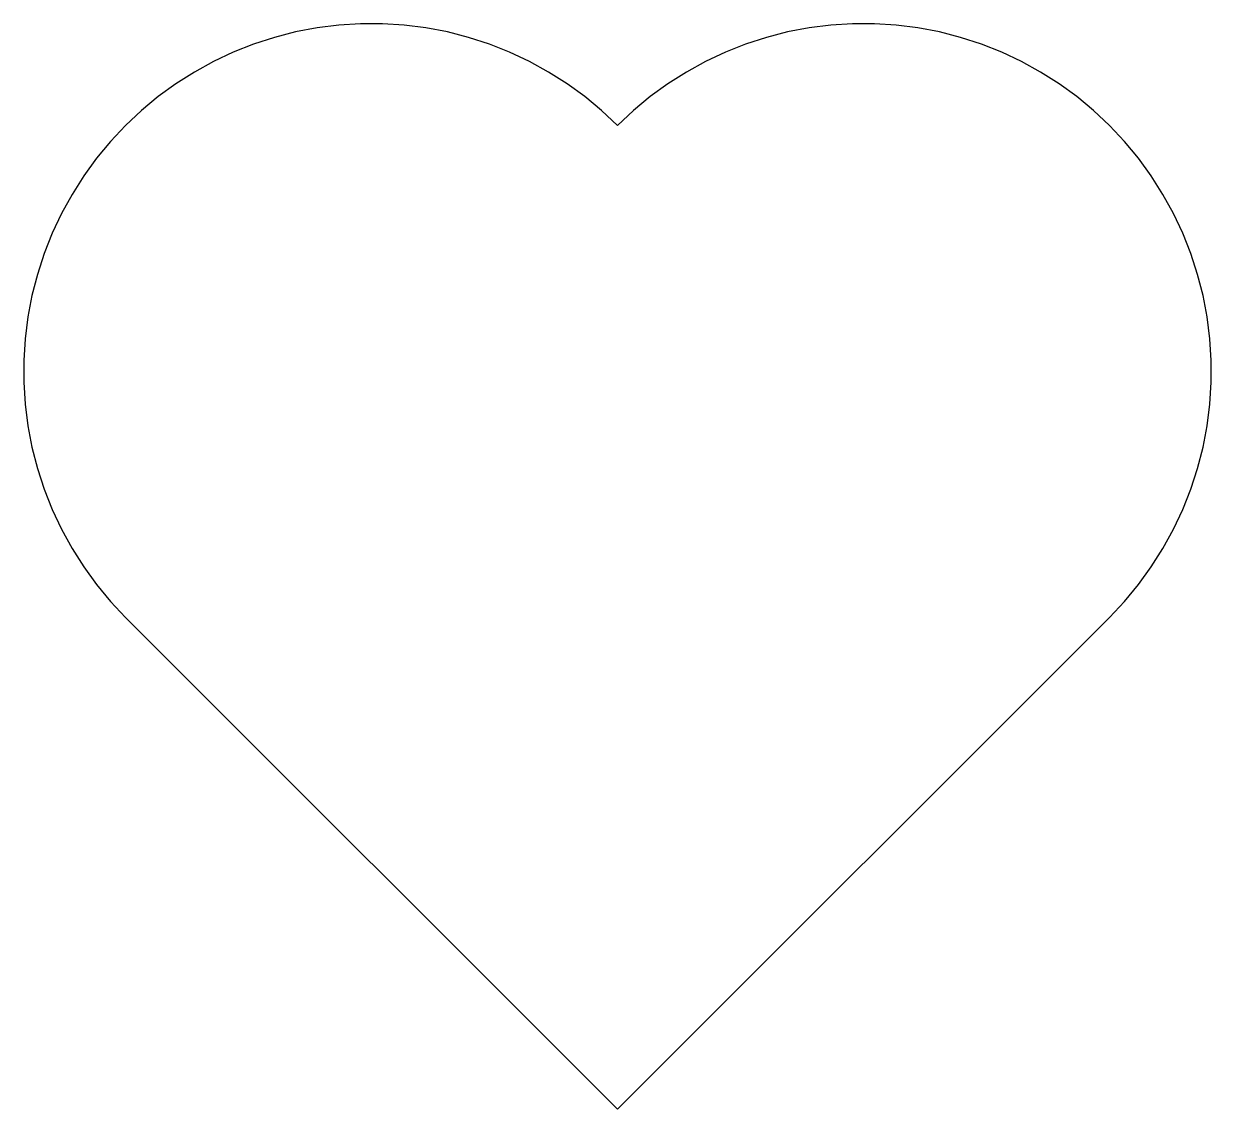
# Model space of a CAD drawing. Header units: metres. Extents: x -42.7 to 42.7, y 0 to 78.
import ezdxf

# ---------------------------------------------------------------- set-up
doc = ezdxf.new("R2010")
doc.units = ezdxf.units.M

msp = doc.modelspace()

# ---------------------------------------------------------------- linework, layer by layer
for p, q in [((-21.5885, 77.7252), (-23.1312, 77.4309)), ((-20.0304, 77.922), (-21.5885, 77.7252)), ((-18.4629, 78.0207), (-20.0304, 77.922)), ((-16.8924, 78.0207), (-18.4629, 78.0207)), ((-15.325, 77.922), (-16.8924, 78.0207)), ((-13.7668, 77.7252), (-15.325, 77.922)), ((-12.2241, 77.4309), (-13.7668, 77.7252)), ((13.7668, 77.7252), (12.2241, 77.4309)), ((15.325, 77.922), (13.7668, 77.7252)), ((16.8924, 78.0207), (15.325, 77.922)), ((18.4629, 78.0207), (16.8924, 78.0207)), ((20.0304, 77.922), (18.4629, 78.0207)), ((21.5885, 77.7252), (20.0304, 77.922)), ((23.1312, 77.4309), (21.5885, 77.7252)), ((-24.6524, 77.0403), (-26.1461, 76.555)), ((-23.1312, 77.4309), (-24.6524, 77.0403)), ((-10.7029, 77.0403), (-12.2241, 77.4309)), ((-9.20922, 76.555), (-10.7029, 77.0403)), ((10.7029, 77.0403), (9.20922, 76.555)), ((12.2241, 77.4309), (10.7029, 77.0403)), ((24.6524, 77.0403), (23.1312, 77.4309)), ((26.1461, 76.555), (24.6524, 77.0403)), ((-27.6064, 75.9769), (-29.0274, 75.3082)), ((-26.1461, 76.555), (-27.6064, 75.9769)), ((-7.74898, 75.9769), (-9.20922, 76.555)), ((-6.32791, 75.3082), (-7.74898, 75.9769)), ((7.74898, 75.9769), (6.32791, 75.3082)), ((9.20922, 76.555), (7.74898, 75.9769)), ((27.6064, 75.9769), (26.1461, 76.555)), ((29.0274, 75.3082), (27.6064, 75.9769)), ((-29.0274, 75.3082), (-30.4037, 74.5515)), ((-4.95164, 74.5515), (-6.32791, 75.3082)), ((6.32791, 75.3082), (4.95164, 74.5515)), ((30.4037, 74.5515), (29.0274, 75.3082)), ((-30.4037, 74.5515), (-31.7298, 73.71)), ((-3.62558, 73.71), (-4.95164, 74.5515)), ((4.95164, 74.5515), (3.62558, 73.71)), ((31.7298, 73.71), (30.4037, 74.5515)), ((-31.7298, 73.71), (-33.0003, 72.7869)), ((-2.35499, 72.7869), (-3.62558, 73.71)), ((3.62558, 73.71), (2.35499, 72.7869)), ((33.0003, 72.7869), (31.7298, 73.71)), ((-33.0003, 72.7869), (-34.2105, 71.7858)), ((-1.14487, 71.7858), (-2.35499, 72.7869)), ((2.35499, 72.7869), (1.14487, 71.7858)), ((34.2105, 71.7858), (33.0003, 72.7869)), ((-34.2105, 71.7858), (-35.3553, 70.7107)), ((0, 70.7107), (-1.14487, 71.7858)), ((1.14487, 71.7858), (0, 70.7107)), ((35.3553, 70.7107), (34.2105, 71.7858)), ((-35.3553, 70.7107), (-36.4304, 69.5658)), ((36.4304, 69.5658), (35.3553, 70.7107)), ((-36.4304, 69.5658), (-37.4315, 68.3557)), ((37.4315, 68.3557), (36.4304, 69.5658)), ((-37.4315, 68.3557), (-38.3547, 67.0851)), ((38.3547, 67.0851), (37.4315, 68.3557)), ((-38.3547, 67.0851), (-39.1962, 65.759)), ((39.1962, 65.759), (38.3547, 67.0851)), ((-39.1962, 65.759), (-39.9528, 64.3828)), ((39.9528, 64.3828), (39.1962, 65.759)), ((-39.9528, 64.3828), (-40.6215, 62.9617)), ((40.6215, 62.9617), (39.9528, 64.3828)), ((-40.6215, 62.9617), (-41.1997, 61.5015)), ((41.1997, 61.5015), (40.6215, 62.9617)), ((-41.1997, 61.5015), (-41.685, 60.0078)), ((41.685, 60.0078), (41.1997, 61.5015)), ((-41.685, 60.0078), (-42.0756, 58.4866)), ((42.0756, 58.4866), (41.685, 60.0078)), ((-42.0756, 58.4866), (-42.3699, 56.9439)), ((42.3699, 56.9439), (42.0756, 58.4866)), ((-42.3699, 56.9439), (-42.5667, 55.3857)), ((42.5667, 55.3857), (42.3699, 56.9439)), ((-42.5667, 55.3857), (-42.6653, 53.8183)), ((42.6653, 53.8183), (42.5667, 55.3857)), ((-42.6653, 53.8183), (-42.6653, 52.2477)), ((42.6653, 52.2477), (42.6653, 53.8183)), ((-42.6653, 52.2477), (-42.5667, 50.6803)), ((42.5667, 50.6803), (42.6653, 52.2477)), ((-42.5667, 50.6803), (-42.3699, 49.1221)), ((42.3699, 49.1221), (42.5667, 50.6803)), ((-42.3699, 49.1221), (-42.0756, 47.5794)), ((42.0756, 47.5794), (42.3699, 49.1221)), ((-42.0756, 47.5794), (-41.685, 46.0582)), ((41.685, 46.0582), (42.0756, 47.5794)), ((-41.685, 46.0582), (-41.1997, 44.5646)), ((41.1997, 44.5646), (41.685, 46.0582)), ((-41.1997, 44.5646), (-40.6215, 43.1043)), ((40.6215, 43.1043), (41.1997, 44.5646)), ((-40.6215, 43.1043), (-39.9528, 41.6833)), ((39.9528, 41.6833), (40.6215, 43.1043)), ((-39.9528, 41.6833), (-39.1962, 40.307)), ((39.1962, 40.307), (39.9528, 41.6833)), ((-39.1962, 40.307), (-38.3547, 38.9809)), ((38.3547, 38.9809), (39.1962, 40.307)), ((-38.3547, 38.9809), (-37.4315, 37.7103)), ((37.4315, 37.7103), (38.3547, 38.9809)), ((-37.4315, 37.7103), (-36.4304, 36.5002)), ((36.4304, 36.5002), (37.4315, 37.7103)), ((-36.4304, 36.5002), (-35.3553, 35.3553)), ((35.3553, 35.3553), (36.4304, 36.5002)), ((-35.3553, 35.3553), (0, 0)), ((0, 0), (35.3553, 35.3553))]:
    msp.add_line(p, q)

doc.saveas('drawing.dxf')
